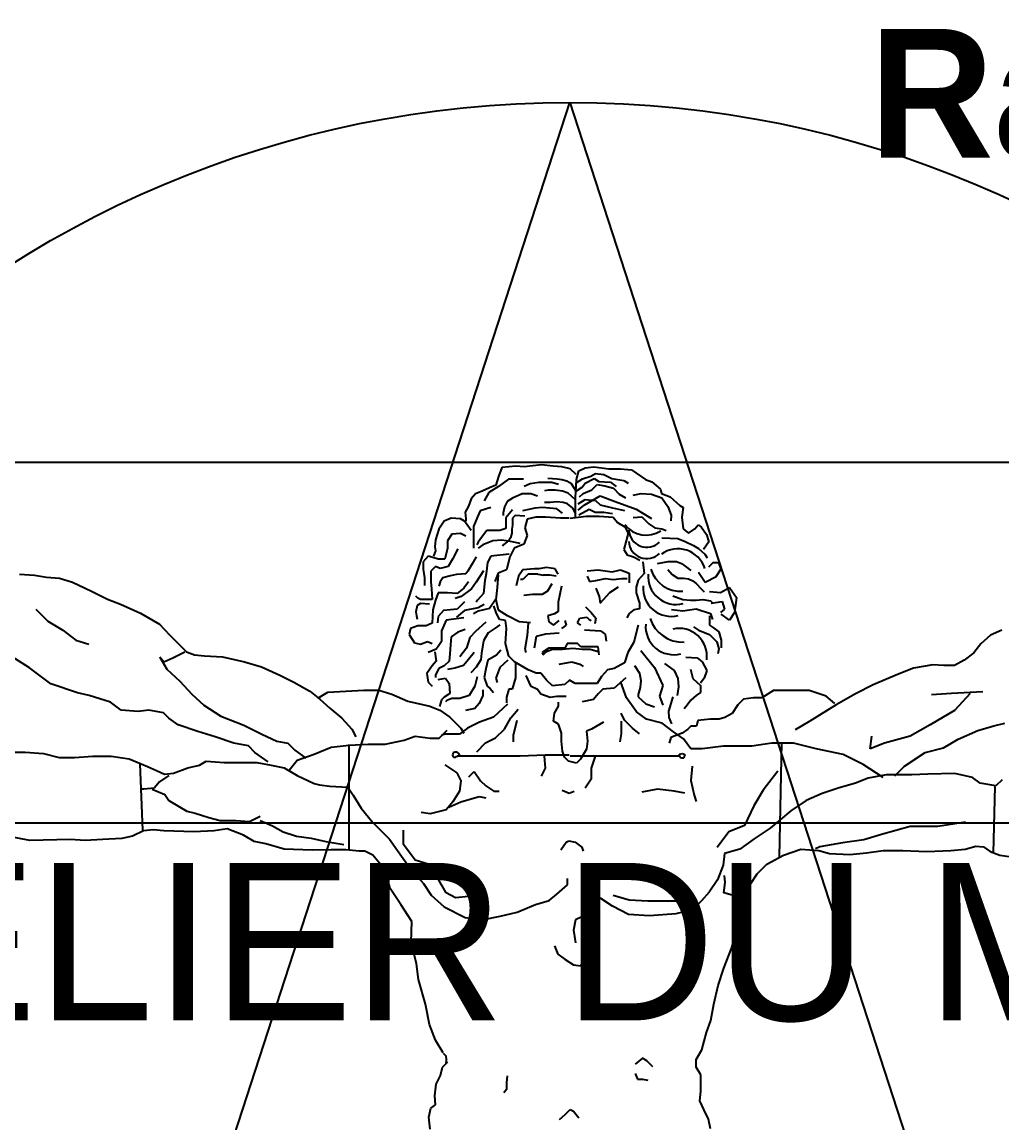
# Model space of a CAD drawing. Header units: millimetres. Extents: x -44462 to 306987, y -116160 to 12874.
# Drawn here: x -7010.6 to -6942.2, y -59712.8 to -59635.9 of the extents above; entities that cross this region are included whole.
import ezdxf

# ---------------------------------------------------------------- set-up
doc = ezdxf.new("R2010")
doc.units = ezdxf.units.MM
doc.layers.add('AVP_TEXTES', color=7, linetype='Continuous')
doc.layers.add('Layer1', color=1, linetype='Continuous')
doc.styles.add('CENTURY GOTHIC', font='GOTHIC.TTF')
doc.styles.add('wide latin', font='', dxfattribs={"height": 10})
doc.styles.get('wide latin').set_extended_font_data('Wide Latin')

# ---------------------------------------------------------------- blocks, each defined once
blk = doc.blocks.new('PETIT CARTOUCHE_HOR')
at = {"color": 254}
for p, q in [((-197.951, 226.902), (-155.124, 358.709)), ((-155.124, 358.709), (-112.298, 226.902)), ((-85.83, 308.363), (-224.419, 308.363))]:
    blk.add_line(p, q, dxfattribs=at)
blk.add_arc((-94.888, 333.556), 120.472, 180, 270, dxfattribs=at)
at = {"layer": 'Layer1', "color": 254}
for p, q in [((-94.888, 333.556), (-215.361, 333.556)), ((-159.879, 333.199), (-160.115, 332.586)), ((-158.887, 333.293), (-159.879, 333.199)), ((-158.321, 333.246), (-158.887, 333.293)), ((-157.092, 333.388), (-158.321, 333.246)), ((-156.289, 333.293), (-157.092, 333.388)), ((-155.675, 333.246), (-156.289, 333.293)), ((-155.109, 333.105), (-155.675, 333.246)), ((-154.683, 332.727), (-155.109, 333.105)), ((-154.505, 332.967), (-154.055, 333.192)), ((-154.055, 333.192), (-153.454, 333.267)), ((-153.454, 333.267), (-152.402, 333.117)), ((-152.402, 333.117), (-151.576, 333.117)), ((-151.576, 333.117), (-150.825, 333.042)), ((-150.825, 333.042), (-149.848, 332.367)), ((-160.115, 332.586), (-160.304, 331.972)), ((-159.407, 332.397), (-160.115, 331.878)), ((-158.368, 332.397), (-159.407, 332.397)), ((-156.006, 332.397), (-156.667, 332.444)), ((-155.675, 332.35), (-156.006, 332.397)), ((-155.345, 332.255), (-155.675, 332.35)), ((-155.014, 332.066), (-155.345, 332.255)), ((-154.731, 331.091), (-154.655, 332.367)), ((-154.688, 332.147), (-154.232, 332.412)), ((-154.655, 332.367), (-154.505, 332.967)), ((-154.232, 332.412), (-153.662, 332.602)), ((-154.042, 332.109), (-153.435, 332.45)), ((-153.662, 332.602), (-153.321, 332.792)), ((-153.435, 332.45), (-153.093, 332.223)), ((-153.321, 332.792), (-152.751, 332.716)), ((-152.751, 332.716), (-152.181, 332.45)), ((-152.181, 332.45), (-151.346, 332.299)), ((-151.346, 332.299), (-151.042, 332.109)), ((-149.848, 332.367), (-149.398, 332.217)), ((-161.249, 331.547), (-161.721, 331.359)), ((-160.73, 331.783), (-161.249, 331.547)), ((-160.115, 331.878), (-160.777, 331.453)), ((-160.304, 331.972), (-160.73, 331.783)), ((-157.895, 332.066), (-158.321, 331.878)), ((-157.281, 332.161), (-157.895, 332.066)), ((-156.951, 332.161), (-157.281, 332.161)), ((-156.384, 332.161), (-156.951, 332.161)), ((-156.637, 331.633), (-156.901, 331.589)), ((-156.154, 331.633), (-156.637, 331.633)), ((-155.912, 332.019), (-156.384, 332.161)), ((-155.627, 331.545), (-156.154, 331.633)), ((-155.232, 331.414), (-155.627, 331.545)), ((-154.683, 331.547), (-155.014, 332.066)), ((-154.726, 331.54), (-154.27, 331.843)), ((-154.27, 331.843), (-154.042, 332.109)), ((-154.194, 331.388), (-153.586, 331.654)), ((-153.586, 331.654), (-153.207, 332.033)), ((-153.207, 332.033), (-152.675, 331.919)), ((-153.093, 332.223), (-152.295, 332.185)), ((-152.675, 331.919), (-152.067, 331.768)), ((-152.295, 332.185), (-151.878, 331.881)), ((-152.067, 331.768), (-151.688, 331.35)), ((-149.398, 332.217), (-148.797, 331.691)), ((-148.797, 331.691), (-148.722, 331.391)), ((-162.005, 331.028), (-162.194, 330.509)), ((-161.721, 331.359), (-162.005, 331.028)), ((-160.777, 331.453), (-161.107, 330.887)), ((-159.501, 330.84), (-159.69, 330.462)), ((-159.124, 331.076), (-159.501, 330.84)), ((-158.462, 331.359), (-159.124, 331.076)), ((-157.848, 331.359), (-158.462, 331.359)), ((-157.376, 331.217), (-157.848, 331.359)), ((-156.505, 330.756), (-156.901, 330.756)), ((-156.022, 330.8), (-156.505, 330.756)), ((-155.583, 330.756), (-156.022, 330.8)), ((-155.276, 330.668), (-155.583, 330.756)), ((-154.968, 331.151), (-155.232, 331.414)), ((-154.749, 330.975), (-154.968, 331.151)), ((-154.731, 329.741), (-154.731, 331.091)), ((-154.536, 330.668), (-154.042, 330.971)), ((-154.46, 331.161), (-154.194, 331.388)), ((-154.129, 330.589), (-153.013, 331.235)), ((-154.042, 330.971), (-153.321, 330.895)), ((-153.321, 330.895), (-153.017, 330.592)), ((-153.013, 331.235), (-151.955, 330.824)), ((-151.955, 330.824), (-150.486, 330.296)), ((-151.688, 331.35), (-151.232, 331.085)), ((-150.7, 331.274), (-150.131, 331.388)), ((-150.131, 331.388), (-149.409, 331.35)), ((-149.409, 331.35), (-148.688, 331.085)), ((-148.722, 331.391), (-148.121, 331.166)), ((-148.688, 331.085), (-148.27, 330.478)), ((-148.121, 331.166), (-147.445, 330.566)), ((-162.194, 330.509), (-162.43, 330.085)), ((-162.43, 330.085), (-162.383, 329.613)), ((-161.391, 330.179), (-161.58, 329.754)), ((-160.635, 330.415), (-161.391, 330.179)), ((-159.69, 330.462), (-159.785, 330.038)), ((-159.785, 330.038), (-159.785, 329.849)), ((-159.124, 330.261), (-159.597, 329.695)), ((-157.999, 330.273), (-158.438, 330.185)), ((-157.56, 330.361), (-157.999, 330.273)), ((-157.033, 330.405), (-157.56, 330.361)), ((-156.549, 330.361), (-157.033, 330.405)), ((-156.022, 330.317), (-156.549, 330.361)), ((-155.627, 330.01), (-156.022, 330.317)), ((-154.924, 330.361), (-155.276, 330.668)), ((-154.705, 329.966), (-154.924, 330.361)), ((-154.54, 330.237), (-154.129, 330.589)), ((-154.498, 329.909), (-153.776, 330.288)), ((-153.776, 330.288), (-153.359, 330.098)), ((-153.359, 330.098), (-152.751, 330.098)), ((-153.017, 330.592), (-152.143, 330.402)), ((-152.751, 330.098), (-152.143, 329.985)), ((-152.143, 330.402), (-151.308, 330.212)), ((-150.486, 330.296), (-149.428, 329.65)), ((-148.27, 330.478), (-148.042, 329.871)), ((-147.445, 330.566), (-147.219, 330.416)), ((-147.219, 330.416), (-147.294, 329.741)), ((-163.894, 329.471), (-164.272, 328.905)), ((-163.422, 329.66), (-163.894, 329.471)), ((-162.761, 329.613), (-163.422, 329.66)), ((-162.477, 329.471), (-162.761, 329.613)), ((-162.005, 328.811), (-162.477, 329.471)), ((-162.383, 329.613), (-162.383, 329.471)), ((-161.58, 329.754), (-161.863, 329.094)), ((-159.597, 329.695), (-159.597, 329.553)), ((-159.597, 329.553), (-159.597, 328.94)), ((-159.124, 329.188), (-159.171, 328.905)), ((-158.935, 329.849), (-159.124, 329.66)), ((-159.124, 329.66), (-159.124, 329.188)), ((-158.273, 329.802), (-158.935, 329.849)), ((-158.111, 329.59), (-158.261, 328.99)), ((-157.51, 329.741), (-158.111, 329.59)), ((-156.834, 329.741), (-157.51, 329.741)), ((-155.782, 329.665), (-156.834, 329.741)), ((-155.181, 329.665), (-155.782, 329.665)), ((-155.106, 329.665), (-153.979, 329.816)), ((-153.979, 329.816), (-153.078, 329.816)), ((-153.078, 329.816), (-152.102, 329.741)), ((-152.102, 329.741), (-151.801, 329.365)), ((-151.801, 329.365), (-151.275, 329.065)), ((-150.7, 329.719), (-150.093, 329.757)), ((-150.093, 329.757), (-149.599, 329.264)), ((-149.599, 329.264), (-149.181, 328.998)), ((-148.042, 329.871), (-148.08, 329.492)), ((-147.294, 329.741), (-147.219, 328.915)), ((-146.393, 328.915), (-146.168, 329.215)), ((-146.168, 329.215), (-145.942, 329.065)), ((-164.272, 328.905), (-164.508, 328.15)), ((-163.375, 328.563), (-163.659, 328.091)), ((-162.761, 328.61), (-163.375, 328.563)), ((-162.384, 328.421), (-162.761, 328.61)), ((-161.863, 329.094), (-161.863, 328.197)), ((-160.919, 328.798), (-161.297, 328.327)), ((-160.447, 328.798), (-160.919, 328.798)), ((-160.022, 328.798), (-160.447, 328.798)), ((-159.597, 328.94), (-160.022, 328.798)), ((-159.171, 328.622), (-159.265, 328.292)), ((-159.171, 328.905), (-159.171, 328.622)), ((-158.111, 328.465), (-158.336, 327.865)), ((-158.261, 328.99), (-158.111, 328.465)), ((-151.275, 329.065), (-151.05, 328.615)), ((-151.05, 328.615), (-151.2, 328.09)), ((-149.181, 328.998), (-148.688, 328.923)), ((-148.688, 328.923), (-148.384, 328.809)), ((-147.219, 328.915), (-146.844, 328.615)), ((-146.844, 328.615), (-146.393, 328.915)), ((-145.942, 329.065), (-145.567, 328.54)), ((-145.567, 328.54), (-145.417, 328.015)), ((-164.508, 328.15), (-164.556, 327.678)), ((-164.556, 327.678), (-164.508, 327.395)), ((-163.659, 328.091), (-163.659, 327.572)), ((-161.863, 328.197), (-161.863, 327.584)), ((-161.533, 327.996), (-161.628, 327.808)), ((-161.297, 328.327), (-161.533, 327.996)), ((-161.203, 327.808), (-161.533, 327.572)), ((-160.494, 328.091), (-161.203, 327.808)), ((-159.88, 328.138), (-160.494, 328.091)), ((-159.266, 328.044), (-159.88, 328.138)), ((-159.738, 327.82), (-159.832, 327.725)), ((-159.501, 328.009), (-159.738, 327.82)), ((-159.36, 328.15), (-159.501, 328.009)), ((-159.265, 328.292), (-159.36, 328.15)), ((-158.605, 327.902), (-159.266, 328.044)), ((-158.336, 327.865), (-159.012, 327.565)), ((-151.2, 328.09), (-151.35, 327.49)), ((-148.687, 328.299), (-147.589, 328.255)), ((-147.589, 328.255), (-147.062, 328.036)), ((-147.062, 328.036), (-146.491, 327.772)), ((-146.491, 327.772), (-146.14, 327.553)), ((-145.417, 328.015), (-145.792, 327.49)), ((-165.029, 327.005), (-165.359, 326.628)), ((-164.698, 326.911), (-165.029, 327.005)), ((-164.32, 326.817), (-164.698, 326.911)), ((-164.508, 327.395), (-164.65, 327.018)), ((-163.659, 327.572), (-163.848, 326.817)), ((-162.95, 327.524), (-163.328, 326.817)), ((-161.675, 326.958), (-161.958, 326.486)), ((-160.636, 327.005), (-160.872, 326.581)), ((-159.36, 327.147), (-160.636, 327.005)), ((-159.312, 326.964), (-159.538, 326.064)), ((-159.012, 327.565), (-159.312, 326.964)), ((-151.35, 327.49), (-151.125, 327.114)), ((-151.125, 327.114), (-150.674, 326.964)), ((-150.674, 326.964), (-150.224, 326.739)), ((-146.14, 327.553), (-145.701, 327.158)), ((-145.701, 327.158), (-145.525, 326.895)), ((-165.359, 326.628), (-165.359, 326.109)), ((-165.359, 326.109), (-165.265, 325.496)), ((-164.509, 326.298), (-164.84, 325.967)), ((-164.178, 326.156), (-164.509, 326.298)), ((-163.848, 326.817), (-164.32, 326.817)), ((-163.612, 326.298), (-164.178, 326.156)), ((-163.328, 326.817), (-163.612, 326.298)), ((-161.958, 326.486), (-162.242, 325.967)), ((-160.872, 326.581), (-160.966, 325.779)), ((-157.585, 326.139), (-158.411, 326.064)), ((-157.284, 326.139), (-157.585, 326.139)), ((-156.759, 326.214), (-157.284, 326.139)), ((-156.158, 326.139), (-156.759, 326.214)), ((-155.932, 325.764), (-156.158, 326.139)), ((-150.021, 326.616), (-149.941, 325.816)), ((-148.995, 326.5), (-148.248, 326.632)), ((-148.248, 326.632), (-147.677, 326.632)), ((-147.677, 326.632), (-147.326, 326.5)), ((-147.326, 326.5), (-147.062, 326.324)), ((-147.062, 326.324), (-146.667, 326.017)), ((-145.139, 326.539), (-145.433, 326.246)), ((-144.728, 326.539), (-145.139, 326.539)), ((-144.904, 325.6), (-144.551, 326.128)), ((-144.551, 326.128), (-144.728, 326.539)), ((-193.561, 325.765), (-192.513, 325.695)), ((-192.513, 325.695), (-191.675, 325.556)), ((-191.675, 325.556), (-190.767, 325.486)), ((-190.767, 325.486), (-189.859, 325.207)), ((-165.265, 325.496), (-165.265, 324.977)), ((-164.84, 325.967), (-164.84, 325.212)), ((-163.99, 325.496), (-164.178, 325.212)), ((-163.47, 325.637), (-163.99, 325.496)), ((-163.045, 325.731), (-163.47, 325.637)), ((-162.384, 325.779), (-163.045, 325.731)), ((-162.242, 325.967), (-162.384, 325.779)), ((-161.154, 326), (-161.673, 325.198)), ((-160.966, 325.779), (-161.061, 325.307)), ((-160.139, 325.839), (-160.364, 325.239)), ((-160.188, 324.837), (-160.108, 325.716)), ((-159.538, 326.064), (-160.139, 325.839)), ((-158.712, 325.614), (-158.862, 324.938)), ((-158.411, 326.064), (-158.712, 325.614)), ((-158.411, 325.389), (-158.561, 325.389)), ((-158.036, 325.764), (-158.411, 325.389)), ((-157.81, 325.764), (-158.036, 325.764)), ((-157.36, 325.764), (-157.81, 325.764)), ((-157.362, 325.764), (-156.956, 325.695)), ((-156.533, 325.689), (-156.984, 325.689)), ((-156.083, 325.614), (-156.533, 325.689)), ((-153.904, 325.989), (-153.153, 326.064)), ((-153.904, 325.614), (-153.754, 325.239)), ((-153.303, 325.314), (-152.627, 325.464)), ((-153.153, 326.064), (-152.177, 325.914)), ((-152.627, 325.464), (-152.102, 325.389)), ((-152.177, 325.914), (-151.576, 326.064)), ((-152.102, 325.389), (-151.501, 325.464)), ((-151.576, 326.064), (-150.975, 325.839)), ((-151.501, 325.464), (-151.125, 325.464)), ((-150.975, 325.839), (-150.975, 325.164)), ((-150.341, 325.337), (-150.501, 324.857)), ((-149.941, 325.816), (-150.341, 325.337)), ((-148.287, 326.092), (-147.979, 325.741)), ((-147.979, 325.741), (-147.584, 325.478)), ((-147.584, 325.478), (-147.189, 325.478)), ((-147.189, 325.478), (-146.837, 325.434)), ((-146.837, 325.434), (-146.53, 325.302)), ((-146.138, 325.894), (-145.668, 325.189)), ((-145.668, 325.189), (-144.904, 325.6)), ((-189.859, 325.207), (-188.532, 324.579)), ((-188.532, 324.579), (-187.414, 324.021)), ((-164.84, 325.212), (-164.793, 324.741)), ((-164.793, 324.741), (-164.745, 323.986)), ((-164.178, 325.212), (-164.273, 324.929)), ((-162.525, 324.788), (-162.998, 324.41)), ((-162.004, 324.726), (-162.713, 324.207)), ((-162.195, 325.212), (-162.525, 324.788)), ((-161.673, 325.198), (-162.004, 324.726)), ((-161.061, 325.307), (-161.155, 324.41)), ((-160.268, 323.957), (-160.188, 324.837)), ((-156.683, 324.563), (-157.059, 324.338)), ((-156.383, 325.089), (-156.683, 324.563)), ((-155.706, 324.917), (-155.946, 323.797)), ((-153.754, 325.239), (-153.303, 325.314)), ((-153.303, 324.788), (-153.078, 324.188)), ((-152.327, 324.488), (-151.726, 324.863)), ((-150.501, 324.857), (-150.501, 324.457)), ((-146.53, 325.302), (-146.266, 325.083)), ((-146.266, 325.083), (-145.959, 324.732)), ((-145.959, 324.732), (-145.739, 324.513)), ((-144.61, 324.485), (-143.964, 324.837)), ((-143.964, 324.837), (-143.494, 324.133)), ((-187.414, 324.021), (-186.506, 323.672)), ((-165.737, 324.08), (-165.879, 324.222)), ((-165.548, 323.986), (-165.737, 324.08)), ((-164.934, 323.986), (-165.548, 323.986)), ((-164.745, 323.986), (-164.934, 323.986)), ((-164.509, 323.938), (-164.698, 323.278)), ((-164.32, 324.457), (-164.509, 323.938)), ((-163.659, 324.457), (-164.32, 324.457)), ((-162.998, 324.41), (-163.659, 324.457)), ((-162.713, 324.207), (-163.138, 324.066)), ((-162.476, 323.83), (-162.996, 323.311)), ((-161.581, 323.938), (-161.675, 323.797)), ((-161.155, 324.41), (-161.581, 323.938)), ((-160.304, 324.019), (-160.729, 323.358)), ((-160.108, 323.237), (-160.268, 323.957)), ((-157.735, 324.338), (-158.336, 324.263)), ((-157.059, 324.338), (-157.735, 324.338)), ((-155.946, 323.797), (-155.946, 323.157)), ((-153.078, 324.188), (-153.003, 323.738)), ((-153.003, 323.738), (-152.327, 324.488)), ((-150.501, 324.457), (-150.261, 323.737)), ((-147.935, 324.249), (-147.233, 323.986)), ((-147.233, 323.986), (-146.706, 323.942)), ((-146.706, 323.942), (-146.31, 323.942)), ((-146.31, 323.942), (-145.827, 323.986)), ((-145.827, 323.986), (-145.3, 323.898)), ((-145.374, 324.544), (-144.61, 324.485)), ((-145.3, 323.898), (-145.125, 323.723)), ((-145.257, 323.722), (-144.493, 323.839)), ((-144.493, 323.839), (-144.316, 323.311)), ((-143.494, 324.133), (-143.611, 323.076)), ((-192.434, 323.311), (-191.595, 322.474)), ((-186.506, 323.672), (-185.109, 323.044)), ((-185.109, 323.044), (-183.782, 322.276)), ((-165.784, 323.561), (-165.879, 323.136)), ((-165.879, 323.136), (-165.832, 322.853)), ((-165.548, 323.703), (-165.784, 323.561)), ((-164.934, 323.655), (-165.548, 323.703)), ((-164.698, 323.278), (-164.745, 322.334)), ((-163.941, 323.217), (-164.319, 322.792)), ((-163.468, 323.264), (-163.941, 323.217)), ((-162.996, 323.311), (-163.468, 323.264)), ((-162.476, 323.217), (-163.043, 322.745)), ((-161.532, 323.405), (-162.476, 323.217)), ((-161.532, 323.169), (-161.862, 322.981)), ((-161.107, 323.641), (-161.532, 323.405)), ((-160.729, 323.358), (-161.532, 323.169)), ((-160.268, 323.077), (-160.429, 323.557)), ((-160.028, 322.598), (-160.268, 323.077)), ((-159.468, 322.837), (-160.108, 323.237)), ((-155.946, 323.157), (-156.186, 322.997)), ((-154.025, 323.477), (-153.624, 323.077)), ((-153.624, 323.077), (-153.304, 322.678)), ((-150.661, 323.258), (-150.981, 323.018)), ((-150.261, 323.337), (-150.661, 323.258)), ((-150.261, 323.737), (-150.261, 323.337)), ((-148.023, 323.284), (-147.233, 323.196)), ((-147.233, 323.196), (-146.31, 323.328)), ((-146.31, 323.328), (-145.3, 323.021)), ((-144.316, 323.311), (-144.61, 323.076)), ((-143.611, 323.076), (-143.964, 322.548)), ((-191.595, 322.474), (-190.548, 321.846)), ((-183.782, 322.276), (-183.083, 321.509)), ((-165.832, 322.853), (-165.784, 322.617)), ((-164.745, 322.334), (-165.17, 322.145)), ((-164.319, 322.792), (-164.366, 322.367)), ((-163.752, 322.556), (-164.082, 321.801)), ((-162.524, 322.698), (-163.752, 322.556)), ((-160.983, 322.413), (-161.723, 321.761)), ((-159.628, 322.518), (-160.028, 322.598)), ((-159.548, 321.958), (-159.628, 322.518)), ((-158.667, 322.438), (-159.468, 322.837)), ((-157.867, 322.358), (-158.667, 322.438)), ((-158.027, 322.358), (-158.107, 321.478)), ((-156.186, 322.997), (-156.666, 322.837)), ((-156.666, 322.837), (-156.586, 322.438)), ((-156.586, 322.438), (-156.266, 322.198)), ((-156.266, 322.198), (-155.866, 322.518)), ((-155.465, 322.518), (-155.385, 322.198)), ((-154.585, 322.358), (-154.425, 322.678)), ((-154.345, 322.198), (-154.585, 322.358)), ((-154.425, 322.678), (-153.944, 322.758)), ((-153.944, 322.758), (-153.784, 322.598)), ((-153.784, 322.598), (-153.624, 322.518)), ((-153.304, 322.678), (-153.384, 322.278)), ((-150.981, 323.018), (-151.141, 322.698)), ((-145.374, 322.841), (-145.374, 322.196)), ((-145.3, 323.021), (-145.168, 322.582)), ((-143.964, 322.548), (-144.551, 322.959)), ((-190.548, 321.846), (-189.64, 321.148)), ((-183.083, 321.509), (-182.385, 320.811)), ((-166.257, 321.957), (-166.351, 321.532)), ((-166.351, 321.532), (-165.973, 320.966)), ((-165.737, 322.145), (-166.257, 321.957)), ((-165.17, 322.145), (-165.737, 322.145)), ((-164.082, 321.801), (-164.082, 321.046)), ((-162.949, 321.707), (-163.421, 321.376)), ((-162.429, 321.895), (-162.949, 321.707)), ((-161.723, 321.761), (-162.114, 321.326)), ((-160.823, 321.659), (-161.154, 321.093)), ((-160.351, 321.99), (-160.823, 321.659)), ((-160.02, 322.226), (-160.351, 321.99)), ((-159.628, 320.918), (-159.548, 321.958)), ((-156.826, 321.558), (-157.467, 321.398)), ((-155.866, 321.638), (-156.826, 321.558)), ((-155.385, 322.198), (-155.706, 321.958)), ((-154.105, 321.878), (-152.984, 321.798)), ((-152.984, 321.798), (-152.664, 321.558)), ((-152.664, 321.558), (-152.584, 321.078)), ((-150.342, 322.198), (-150.662, 320.998)), ((-146.49, 322.078), (-146.138, 321.844)), ((-146.138, 321.844), (-145.374, 321.55)), ((-145.374, 322.196), (-145.08, 322.02)), ((-145.374, 321.55), (-144.845, 321.022)), ((-145.08, 322.02), (-144.728, 321.726)), ((-144.728, 321.726), (-144.551, 321.139)), ((-125.732, 321.499), (-126.406, 320.882)), ((-124.946, 321.836), (-125.732, 321.499)), ((-189.64, 321.148), (-188.731, 320.869)), ((-182.385, 320.811), (-181.896, 320.323)), ((-165.973, 320.966), (-165.548, 320.871)), ((-165.548, 320.871), (-165.076, 321.06)), ((-165.076, 321.06), (-164.745, 320.919)), ((-164.319, 320.716), (-164.46, 320.527)), ((-164.082, 321.046), (-164.319, 320.716)), ((-163.468, 320.81), (-163.516, 320.197)), ((-163.421, 321.376), (-163.468, 320.81)), ((-162.114, 321.326), (-162.332, 320.587)), ((-161.154, 321.093), (-161.296, 320.244)), ((-159.388, 320.039), (-159.628, 320.918)), ((-158.107, 321.478), (-158.267, 320.519)), ((-157.467, 321.398), (-157.627, 320.598)), ((-155.305, 320.918), (-155.465, 320.598)), ((-154.585, 320.918), (-155.305, 320.918)), ((-154.345, 320.678), (-154.585, 320.918)), ((-150.662, 320.998), (-151.063, 320.279)), ((-144.845, 321.022), (-144.728, 320.552)), ((-144.551, 321.139), (-144.551, 320.611)), ((-126.406, 320.882), (-126.911, 320.265)), ((-192.858, 319.215), (-194.339, 320.14)), ((-183.758, 319.956), (-183.269, 319.119)), ((-183.479, 319.607), (-183.758, 319.956)), ((-182.012, 320.305), (-182.85, 319.886)), ((-181.896, 320.323), (-181.337, 320.113)), ((-181.337, 320.113), (-180.638, 320.043)), ((-180.638, 320.043), (-179.381, 319.974)), ((-179.381, 319.974), (-177.844, 319.625)), ((-164.46, 320.527), (-165.027, 320.291)), ((-164.555, 320.338), (-164.46, 319.678)), ((-163.516, 320.197), (-163.563, 319.678)), ((-162.332, 320.587), (-162.811, 319.978)), ((-161.81, 320.283), (-162.201, 319.805)), ((-161.296, 320.244), (-161.343, 319.772)), ((-160.243, 320.109), (-160.852, 319.761)), ((-159.938, 320.457), (-160.243, 320.109)), ((-158.988, 319.639), (-159.388, 320.039)), ((-158.267, 320.519), (-158.187, 320.279)), ((-156.586, 320.598), (-157.066, 320.279)), ((-157.066, 320.279), (-156.986, 320.119)), ((-156.986, 320.119), (-156.746, 320.359)), ((-156.746, 320.359), (-156.346, 320.519)), ((-156.186, 320.598), (-156.586, 320.598)), ((-156.346, 320.519), (-155.626, 320.519)), ((-155.465, 320.598), (-156.186, 320.598)), ((-155.626, 320.519), (-154.905, 320.598)), ((-154.905, 320.598), (-154.265, 320.519)), ((-153.784, 320.678), (-154.345, 320.678)), ((-154.265, 320.519), (-153.704, 320.519)), ((-153.144, 320.678), (-153.784, 320.678)), ((-153.704, 320.519), (-153.144, 320.359)), ((-153.064, 320.119), (-153.144, 320.678)), ((-151.063, 320.279), (-151.303, 319.559)), ((-150.175, 320.432), (-149.209, 319.248)), ((-147.013, 319.95), (-146.223, 319.906)), ((-144.728, 320.552), (-144.786, 320.2)), ((-126.911, 320.265), (-127.585, 319.76)), ((-191.376, 318.105), (-192.858, 319.215)), ((-182.85, 319.886), (-183.479, 319.607)), ((-177.844, 319.625), (-176.657, 319.276)), ((-176.657, 319.276), (-175.383, 318.709)), ((-164.744, 319.347), (-165.122, 318.828)), ((-164.46, 319.678), (-164.744, 319.347)), ((-163.893, 319.347), (-164.271, 319.159)), ((-163.563, 319.678), (-163.893, 319.347)), ((-163.159, 319.196), (-163.681, 319.109)), ((-162.55, 319.37), (-163.159, 319.196)), ((-162.201, 319.805), (-162.55, 319.37)), ((-161.673, 319.253), (-162.051, 318.876)), ((-161.343, 319.772), (-161.673, 319.253)), ((-160.852, 319.761), (-160.983, 319.152)), ((-160.025, 319.239), (-160.286, 318.5)), ((-159.459, 319.761), (-160.025, 319.239)), ((-158.587, 319.399), (-158.988, 319.639)), ((-158.908, 319.639), (-158.908, 318.519)), ((-158.027, 319.079), (-158.587, 319.399)), ((-155.866, 319.479), (-154.985, 319.639)), ((-154.985, 319.639), (-154.425, 319.479)), ((-154.425, 319.479), (-154.185, 319.319)), ((-151.303, 319.559), (-152.023, 319.159)), ((-150.615, 319.379), (-150.263, 318.853)), ((-149.209, 319.248), (-148.638, 317.975)), ((-148.506, 319.511), (-147.848, 319.028)), ((-146.223, 319.906), (-145.871, 319.642)), ((-145.871, 319.642), (-145.564, 319.028)), ((-131.122, 319.2), (-132.245, 318.751)), ((-129.775, 319.424), (-131.122, 319.2)), ((-128.989, 319.368), (-129.775, 319.424)), ((-128.259, 319.368), (-128.989, 319.368)), ((-127.585, 319.76), (-128.259, 319.368)), ((-183.269, 319.119), (-182.361, 318.282)), ((-175.383, 318.709), (-174.405, 318.221)), ((-165.122, 318.828), (-165.027, 318.215)), ((-164.271, 319.159), (-164.508, 318.734)), ((-164.508, 318.734), (-164.508, 318.545)), ((-164.319, 318.404), (-163.799, 318.498)), ((-163.799, 318.498), (-163.563, 318.121)), ((-161.592, 318.587), (-161.766, 317.935)), ((-160.983, 319.152), (-161.113, 318.544)), ((-161.113, 318.544), (-160.896, 317.935)), ((-160.286, 318.5), (-160.199, 318.196)), ((-158.908, 318.519), (-159.148, 317.72)), ((-158.187, 318.679), (-157.867, 317.96)), ((-157.467, 318.839), (-158.027, 319.079)), ((-157.146, 318.839), (-157.467, 318.839)), ((-156.746, 318.359), (-157.146, 318.839)), ((-152.904, 318.599), (-153.224, 318.12)), ((-152.504, 319.079), (-152.904, 318.599)), ((-152.023, 319.159), (-152.504, 319.079)), ((-151.223, 318.519), (-152.023, 317.8)), ((-150.263, 318.853), (-150.175, 318.326)), ((-147.848, 319.028), (-147.584, 318.458)), ((-147.584, 318.458), (-147.54, 317.887)), ((-146.706, 319.116), (-146.53, 318.458)), ((-146.53, 318.458), (-146.003, 317.975)), ((-145.739, 318.502), (-146.003, 318.151)), ((-145.564, 319.028), (-145.739, 318.502)), ((-132.245, 318.751), (-133.93, 318.022)), ((-189.524, 317.458), (-191.376, 318.105)), ((-182.361, 318.282), (-181.523, 317.375)), ((-174.405, 318.221), (-173.287, 317.593)), ((-170.773, 317.593), (-169.516, 317.662)), ((-169.516, 317.662), (-168.468, 317.662)), ((-168.468, 317.662), (-167.56, 317.383)), ((-165.027, 318.215), (-164.744, 317.932)), ((-163.563, 318.121), (-163.516, 317.413)), ((-161.766, 317.935), (-162.158, 317.283)), ((-161.2, 317.674), (-161.2, 317.283)), ((-160.896, 317.935), (-160.722, 317.805)), ((-160.722, 317.805), (-160.46, 317.5)), ((-159.388, 317.72), (-159.548, 317.16)), ((-159.148, 317.72), (-159.388, 317.72)), ((-157.867, 317.96), (-157.387, 317.72)), ((-157.387, 317.72), (-157.146, 317.4)), ((-156.346, 317.96), (-156.746, 318.359)), ((-155.465, 318.04), (-156.346, 317.96)), ((-155.145, 318.359), (-155.465, 318.04)), ((-154.745, 318.12), (-155.145, 318.359)), ((-153.864, 318.12), (-154.745, 318.12)), ((-153.224, 318.12), (-153.864, 318.12)), ((-152.824, 317.72), (-153.144, 317.4)), ((-152.023, 317.8), (-152.824, 317.72)), ((-151.163, 317.129), (-151.561, 318.223)), ((-150.219, 317.844), (-150.351, 317.361)), ((-150.175, 318.326), (-150.219, 317.844)), ((-148.638, 317.975), (-148.858, 317.229)), ((-147.54, 317.887), (-147.628, 317.273)), ((-146.003, 317.975), (-146.003, 317.493)), ((-133.93, 318.022), (-135.165, 317.405)), ((-188.691, 317.273), (-189.524, 317.458)), ((-187.209, 316.81), (-188.691, 317.273)), ((-181.523, 317.375), (-180.685, 316.607)), ((-173.287, 317.593), (-172.589, 317.034)), ((-172.729, 317.104), (-172.03, 317.523)), ((-172.589, 317.034), (-171.89, 316.406)), ((-172.03, 317.523), (-170.773, 317.593)), ((-167.56, 317.383), (-166.442, 316.895)), ((-166.442, 316.895), (-164.905, 316.546)), ((-164.082, 316.988), (-164.224, 316.516)), ((-163.893, 317.177), (-164.082, 316.988)), ((-163.516, 317.413), (-163.893, 317.177)), ((-163.725, 316.935), (-163.812, 316.848)), ((-163.376, 317.066), (-163.725, 316.935)), ((-162.811, 317.066), (-163.376, 317.066)), ((-162.158, 317.283), (-162.811, 317.066)), ((-161.2, 317.283), (-161.461, 316.718)), ((-159.548, 317.16), (-159.548, 316.76)), ((-157.146, 317.4), (-156.506, 317.16)), ((-156.506, 317.16), (-156.026, 317.24)), ((-156.026, 317.24), (-155.385, 317.24)), ((-153.464, 317), (-154.265, 316.84)), ((-153.144, 317.4), (-153.464, 317)), ((-150.466, 316.134), (-151.163, 317.129)), ((-150.351, 317.361), (-150.351, 317.186)), ((-150.351, 317.186), (-149.824, 316.703)), ((-148.858, 317.229), (-148.638, 316.615)), ((-147.935, 317.186), (-148.243, 316.176)), ((-146.662, 316.966), (-146.925, 316.615)), ((-146.31, 317.273), (-146.662, 316.966)), ((-146.003, 317.493), (-146.31, 317.273)), ((-142.997, 317.029), (-143.396, 316.631)), ((-142.3, 317.129), (-142.997, 317.029)), ((-141.703, 317.129), (-142.3, 317.129)), ((-140.906, 317.626), (-141.703, 317.129)), ((-139.711, 317.626), (-140.906, 317.626)), ((-138.417, 317.626), (-139.711, 317.626)), ((-137.222, 317.228), (-138.417, 317.626)), ((-136.625, 316.731), (-137.222, 317.228)), ((-135.165, 317.405), (-136.512, 316.619)), ((-128.459, 317.427), (-129.853, 317.328)), ((-126.269, 317.527), (-128.459, 317.427)), ((-127.165, 317.427), (-128.26, 316.234)), ((-186.468, 316.255), (-187.209, 316.81)), ((-185.265, 316.163), (-186.468, 316.255)), ((-184.524, 316.255), (-185.265, 316.163)), ((-183.505, 316.07), (-184.524, 316.255)), ((-180.685, 316.607), (-179.497, 315.839)), ((-171.89, 316.406), (-171.052, 315.709)), ((-164.905, 316.546), (-164.207, 316.267)), ((-164.207, 316.267), (-163.508, 315.778)), ((-161.766, 316.37), (-162.419, 316.24)), ((-161.461, 316.718), (-161.766, 316.37)), ((-159.476, 316.668), (-160.454, 315.761)), ((-159.257, 315.715), (-158.731, 316.328)), ((-156.194, 316.04), (-155.914, 316.528)), ((-155.914, 316.528), (-155.914, 316.807)), ((-149.768, 315.637), (-150.466, 316.134)), ((-149.824, 316.703), (-149.209, 316.484)), ((-148.243, 316.176), (-148.199, 315.738)), ((-146.925, 316.615), (-147.145, 316.352)), ((-143.396, 316.631), (-143.794, 316.035)), ((-136.512, 316.619), (-138.365, 315.498)), ((-128.26, 316.234), (-129.953, 315.239)), ((-183.135, 315.7), (-183.505, 316.07)), ((-182.487, 315.238), (-183.135, 315.7)), ((-179.497, 315.839), (-177.891, 315.212)), ((-171.052, 315.709), (-170.354, 314.941)), ((-163.508, 315.778), (-162.74, 315.011)), ((-161.432, 315.412), (-162.27, 314.993)), ((-160.454, 315.761), (-161.432, 315.412)), ((-159.695, 314.927), (-159.257, 315.715)), ((-158.818, 315.54), (-159.082, 314.489)), ((-156.263, 315.482), (-156.194, 316.04)), ((-155.914, 315.272), (-156.263, 315.482)), ((-152.771, 315.412), (-153.609, 314.924)), ((-151.303, 315.561), (-151.543, 316.04)), ((-151.543, 315.481), (-151.543, 314.601)), ((-150.742, 315.001), (-151.303, 315.561)), ((-148.673, 315.338), (-149.768, 315.637)), ((-147.877, 314.742), (-148.673, 315.338)), ((-148.199, 315.738), (-148.023, 315.299)), ((-146.184, 315.537), (-146.283, 315.139)), ((-145.288, 315.637), (-146.184, 315.537)), ((-144.69, 315.637), (-145.288, 315.637)), ((-144.292, 315.736), (-144.69, 315.637)), ((-143.794, 316.035), (-144.292, 315.736)), ((-138.365, 315.498), (-139.376, 314.881)), ((-125.517, 315.169), (-124.75, 315.339)), ((-181.098, 314.775), (-182.487, 315.238)), ((-179.894, 314.405), (-181.098, 314.775)), ((-177.891, 315.212), (-176.634, 314.584)), ((-176.634, 314.584), (-175.586, 314.095)), ((-170.354, 314.941), (-170.074, 314.383)), ((-164.25, 314.301), (-163.691, 314.859)), ((-163.807, 314.575), (-164.087, 314.505)), ((-162.829, 314.575), (-163.807, 314.575)), ((-162.27, 314.993), (-162.829, 314.575)), ((-162.74, 315.011), (-162.531, 314.662)), ((-160.309, 314.314), (-159.695, 314.927)), ((-155.705, 314.644), (-155.914, 315.272)), ((-155.705, 314.086), (-155.705, 314.644)), ((-153.609, 314.924), (-153.958, 314.784)), ((-153.958, 314.784), (-153.888, 314.086)), ((-151.543, 314.601), (-151.623, 314.041)), ((-150.262, 314.601), (-150.742, 315.001)), ((-147.279, 314.642), (-148.076, 314.344)), ((-147.18, 314.244), (-147.877, 314.742)), ((-146.881, 314.94), (-147.279, 314.642)), ((-146.682, 315.139), (-146.881, 314.94)), ((-146.283, 315.139), (-146.682, 315.139)), ((-129.953, 315.239), (-131.347, 314.443)), ((-127.991, 314.232), (-126.626, 314.828)), ((-126.626, 314.828), (-125.517, 315.169)), ((-178.598, 313.943), (-179.894, 314.405)), ((-177.579, 313.758), (-178.598, 313.943)), ((-175.586, 314.095), (-174.817, 313.956)), ((-174.817, 313.956), (-174.328, 313.467)), ((-171.794, 313.673), (-170.536, 313.813)), ((-170.572, 313.859), (-170.572, 306.502)), ((-170.536, 313.813), (-169.209, 313.882)), ((-169.209, 313.882), (-168.022, 313.882)), ((-168.022, 313.882), (-166.695, 314.161)), ((-166.695, 314.161), (-165.926, 314.441)), ((-165.926, 314.441), (-164.879, 314.301)), ((-164.879, 314.301), (-164.25, 314.301)), ((-161.624, 313.351), (-161.01, 313.964)), ((-161.01, 313.964), (-160.309, 314.314)), ((-159.082, 314.489), (-159.082, 314.051)), ((-155.635, 313.388), (-155.705, 314.086)), ((-153.888, 314.086), (-153.958, 313.528)), ((-148.076, 314.344), (-148.175, 313.946)), ((-146.682, 313.548), (-147.18, 314.244)), ((-141.006, 313.946), (-142.4, 313.747)), ((-139.512, 313.946), (-141.006, 313.946)), ((-140.334, 314.009), (-140.513, 306.011)), ((-137.919, 313.548), (-139.512, 313.946)), ((-134.135, 313.548), (-134.036, 314.443)), ((-133.139, 313.946), (-134.135, 313.548)), ((-131.347, 314.443), (-133.139, 313.946)), ((-129.015, 313.635), (-127.991, 314.232)), ((-194.08, 313.321), (-193.17, 313.321)), ((-193.17, 313.321), (-191.897, 313.23)), ((-191.897, 313.23), (-190.806, 312.957)), ((-189.715, 312.957), (-188.442, 313.048)), ((-188.442, 313.048), (-187.169, 313.048)), ((-187.169, 313.048), (-185.896, 312.867)), ((-177.116, 313.295), (-177.579, 313.758)), ((-176.19, 312.648), (-177.116, 313.295)), ((-174.328, 313.467), (-173.56, 312.909)), ((-174.169, 312.766), (-172.981, 313.185)), ((-172.981, 313.185), (-171.794, 313.673)), ((-163.273, 313.267), (-163.319, 313.146)), ((-163.319, 313.146), (-163.289, 313.025)), ((-163.289, 313.025), (-163.228, 312.964)), ((-163.167, 313.313), (-163.273, 313.267)), ((-163.001, 313.313), (-163.167, 313.313)), ((-163.046, 313.01), (-162.94, 313.055)), ((-162.849, 313.207), (-163.001, 313.313)), ((-160.897, 313.045), (-162.993, 313.045)), ((-162.804, 313.055), (-162.849, 313.207)), ((-158.592, 313.045), (-160.897, 313.045)), ((-156.846, 313.115), (-158.592, 313.045)), ((-156.916, 313.045), (-156.846, 312.208)), ((-155.169, 313.115), (-156.846, 313.115)), ((-155.495, 312.97), (-155.635, 313.388)), ((-147.416, 313.045), (-155.1, 313.045)), ((-153.958, 313.528), (-154.377, 312.83)), ((-153.353, 313.045), (-153.633, 312.208)), ((-147.472, 313.071), (-147.454, 313.178)), ((-147.454, 313.178), (-147.259, 313.231)), ((-147.383, 312.948), (-147.436, 313.054)), ((-147.259, 313.231), (-147.136, 313.195)), ((-147.136, 313.195), (-147.065, 313.125)), ((-147.065, 313.125), (-147.136, 313.018)), ((-145.885, 313.548), (-146.682, 313.548)), ((-144.391, 313.747), (-145.885, 313.548)), ((-142.4, 313.747), (-144.391, 313.747)), ((-136.027, 313.15), (-137.919, 313.548)), ((-134.633, 312.454), (-136.027, 313.15)), ((-131.745, 312.357), (-130.295, 313.294)), ((-130.295, 313.294), (-129.015, 313.635)), ((-190.806, 312.957), (-189.715, 312.957)), ((-185.896, 312.867), (-185.077, 312.503)), ((-185.155, 312.498), (-184.973, 307.866)), ((-185.077, 312.503), (-184.623, 312.322)), ((-184.623, 312.322), (-183.986, 312.049)), ((-181.804, 312.231), (-180.986, 312.412)), ((-180.986, 312.412), (-180.531, 312.685)), ((-180.531, 312.685), (-179.258, 312.594)), ((-179.258, 312.594), (-178.258, 312.594)), ((-178.258, 312.594), (-176.985, 312.594)), ((-176.985, 312.594), (-175.984, 312.412)), ((-175.984, 312.412), (-175.075, 312.231)), ((-174.727, 312.068), (-174.169, 312.766)), ((-163.853, 312.442), (-163.02, 311.887)), ((-163.228, 312.964), (-163.122, 312.98)), ((-163.122, 312.98), (-163.046, 313.01)), ((-155.216, 312.691), (-155.495, 312.97)), ((-154.657, 312.551), (-155.216, 312.691)), ((-154.377, 312.83), (-154.657, 312.551)), ((-147.313, 312.912), (-147.383, 312.948)), ((-147.171, 312.895), (-147.313, 312.912)), ((-147.136, 313.018), (-147.171, 312.895)), ((-146.588, 312.355), (-146.661, 311.333)), ((-133.239, 311.559), (-134.633, 312.454)), ((-132.428, 311.675), (-131.745, 312.357)), ((-183.986, 312.049), (-183.441, 311.777)), ((-183.126, 311.692), (-183.784, 311.254)), ((-183.441, 311.777), (-182.804, 311.867)), ((-182.804, 311.867), (-181.804, 312.231)), ((-175.075, 312.231), (-174.166, 311.686)), ((-174.166, 311.686), (-172.984, 311.141)), ((-163.02, 311.887), (-162.742, 311.332)), ((-162.186, 311.61), (-161.816, 311.98)), ((-161.816, 311.98), (-161.353, 311.332)), ((-156.846, 312.208), (-157.125, 311.65)), ((-153.633, 312.208), (-153.633, 311.44)), ((-140.594, 311.99), (-141.617, 310.676)), ((-134.281, 311.515), (-135.175, 311.158)), ((-133.028, 311.738), (-134.281, 311.515)), ((-131.239, 311.738), (-133.028, 311.738)), ((-130.12, 311.783), (-131.239, 311.738)), ((-128.242, 311.828), (-130.12, 311.783)), ((-126.989, 311.56), (-128.242, 311.828)), ((-126.452, 311.158), (-126.989, 311.56)), ((-184.88, 310.743), (-185.027, 310.743)), ((-184.149, 310.816), (-184.88, 310.743)), ((-184.296, 310.743), (-183.418, 310.377)), ((-183.784, 311.254), (-184.149, 310.816)), ((-172.984, 311.141), (-172.62, 311.05)), ((-172.62, 311.05), (-171.893, 310.959)), ((-171.893, 310.959), (-170.62, 310.868)), ((-170.62, 310.868), (-170.256, 310.323)), ((-162.742, 311.332), (-162.834, 310.592)), ((-161.353, 311.332), (-160.983, 310.962)), ((-160.983, 310.962), (-160.427, 310.592)), ((-153.633, 311.44), (-154.052, 310.812)), ((-149, 310.749), (-150.096, 310.53)), ((-147.83, 310.603), (-149, 310.749)), ((-146.661, 311.333), (-146.442, 310.311)), ((-136.383, 310.8), (-137.501, 310.443)), ((-135.175, 311.158), (-136.383, 310.8)), ((-125.379, 310.979), (-126.452, 311.158)), ((-125.436, 310.93), (-125.549, 306.289)), ((-124.932, 311.381), (-125.379, 310.979)), ((-183.418, 310.377), (-183.126, 309.939)), ((-170.256, 310.323), (-169.71, 309.415)), ((-162.834, 310.592), (-163.297, 309.852)), ((-162.742, 309.852), (-161.446, 310.222)), ((-161.446, 310.222), (-160.983, 310.13)), ((-160.427, 310.592), (-160.057, 310.592)), ((-155.658, 310.673), (-155.169, 310.463)), ((-155.169, 310.463), (-154.82, 310.603)), ((-147.099, 310.457), (-147.83, 310.603)), ((-146.442, 310.311), (-146.295, 309.873)), ((-141.617, 310.676), (-142.275, 309.581)), ((-138.619, 309.951), (-139.693, 309.236)), ((-137.501, 310.443), (-138.619, 309.951)), ((-183.126, 309.939), (-182.395, 309.501)), ((-182.395, 309.501), (-181.883, 309.209)), ((-181.883, 309.209), (-181.298, 309.063)), ((-169.71, 309.415), (-168.892, 308.416)), ((-163.76, 309.297), (-164.872, 309.02)), ((-163.297, 309.852), (-163.76, 309.297)), ((-163.575, 309.482), (-162.742, 309.852)), ((-142.275, 309.581), (-142.933, 308.193)), ((-139.693, 309.236), (-141.139, 308.021)), ((-181.298, 309.063), (-180.348, 308.771)), ((-180.348, 308.771), (-179.544, 308.552)), ((-179.544, 308.552), (-178.447, 308.552)), ((-178.447, 308.552), (-177.497, 308.479)), ((-177.497, 308.479), (-176.766, 308.844)), ((-176.766, 308.552), (-175.889, 308.187)), ((-168.892, 308.416), (-167.71, 307.235)), ((-164.872, 309.02), (-165.52, 309.112)), ((-127.477, 308.429), (-129.415, 308.142)), ((-184.915, 307.827), (-185.666, 307.451)), ((-184.239, 307.902), (-184.915, 307.827)), ((-183.488, 307.827), (-184.239, 307.902)), ((-181.385, 307.751), (-183.488, 307.827)), ((-179.957, 307.827), (-181.385, 307.751)), ((-179.056, 307.977), (-179.957, 307.827)), ((-177.929, 307.526), (-179.056, 307.977)), ((-175.889, 308.187), (-175.158, 307.749)), ((-175.158, 307.749), (-174.208, 307.457)), ((-166.753, 306.865), (-166.753, 307.864)), ((-144.029, 307.755), (-144.834, 306.66)), ((-142.933, 308.193), (-144.029, 307.755)), ((-141.139, 308.021), (-142.257, 307.262)), ((-131.353, 308.142), (-133.362, 307.569)), ((-129.415, 308.142), (-131.353, 308.142)), ((-192.836, 307.151), (-194.413, 307.451)), ((-190.023, 307.226), (-192.836, 307.151)), ((-188.971, 307.151), (-190.023, 307.226)), ((-187.769, 307.226), (-188.971, 307.151)), ((-186.417, 307.301), (-187.769, 307.226)), ((-185.666, 307.451), (-186.417, 307.301)), ((-177.178, 307.076), (-177.929, 307.526)), ((-176.352, 306.926), (-177.178, 307.076)), ((-175.075, 306.551), (-176.352, 306.926)), ((-174.208, 307.457), (-173.184, 307.31)), ((-173.184, 307.31), (-172.161, 307.091)), ((-172.161, 307.091), (-170.918, 306.872)), ((-167.71, 307.235), (-166.891, 306.054)), ((-155.75, 306.502), (-155.386, 307.047)), ((-155.386, 307.047), (-155.205, 307.138)), ((-155.205, 307.138), (-154.75, 307.047)), ((-154.75, 307.047), (-154.295, 306.684)), ((-142.257, 307.262), (-143.241, 306.547)), ((-136.09, 306.995), (-137.669, 306.708)), ((-134.582, 307.21), (-136.09, 306.995)), ((-133.362, 307.569), (-134.582, 307.21)), ((-173.122, 306.476), (-175.075, 306.551)), ((-171.791, 306.498), (-173.122, 306.476)), ((-170.763, 306.498), (-171.791, 306.498)), ((-169.828, 306.405), (-170.763, 306.498)), ((-169.455, 306.405), (-169.828, 306.405)), ((-168.894, 306.125), (-169.455, 306.405)), ((-168.427, 305.565), (-168.894, 306.125)), ((-165.934, 305.775), (-166.753, 306.865)), ((-154.295, 306.684), (-154.204, 306.411)), ((-144.315, 306.234), (-144.404, 305.43)), ((-143.241, 306.547), (-144.315, 306.234)), ((-141.358, 305.5), (-140.199, 306.132)), ((-140.199, 306.132), (-138.987, 306.553)), ((-138.987, 306.553), (-137.722, 306.448)), ((-137.669, 306.708), (-137.956, 306.565)), ((-137.722, 306.448), (-136.985, 306.237)), ((-136.985, 306.237), (-135.562, 306.184)), ((-135.562, 306.184), (-134.403, 306.29)), ((-134.403, 306.29), (-133.244, 306.448)), ((-133.244, 306.448), (-131.874, 306.448)), ((-131.874, 306.448), (-130.188, 306.395)), ((-130.188, 306.395), (-128.502, 306.448)), ((-128.502, 306.448), (-127.501, 306.553)), ((-127.501, 306.553), (-126.763, 306.763)), ((-126.763, 306.763), (-126.236, 306.711)), ((-126.236, 306.711), (-125.762, 306.395)), ((-125.762, 306.395), (-125.077, 306.132)), ((-125.077, 306.132), (-123.918, 305.974)), ((-167.96, 304.818), (-168.427, 305.565)), ((-166.891, 306.054), (-166.164, 305.055)), ((-165.025, 305.503), (-165.934, 305.775)), ((-164.389, 304.594), (-165.025, 305.503)), ((-144.404, 305.43), (-144.807, 304.402)), ((-142.043, 304.816), (-141.358, 305.5)), ((-167.679, 303.791), (-167.96, 304.818)), ((-166.164, 305.055), (-165.346, 304.147)), ((-163.752, 303.504), (-164.389, 304.594)), ((-144.27, 304.223), (-144.315, 304.715)), ((-142.517, 304.079), (-142.043, 304.816)), ((-165.346, 304.147), (-164.8, 303.329)), ((-156.023, 303.414), (-155.296, 304.049)), ((-155.296, 304.049), (-155.296, 304.504)), ((-153.708, 303.776), (-153.932, 304.357)), ((-144.807, 304.402), (-145.388, 303.553)), ((-144.359, 303.508), (-144.27, 304.223)), ((-143.097, 302.974), (-142.517, 304.079)), ((-166.932, 302.671), (-167.679, 303.791)), ((-164.8, 303.329), (-163.891, 302.512)), ((-163.116, 303.141), (-163.752, 303.504)), ((-162.206, 303.232), (-163.116, 303.141)), ((-160.933, 303.05), (-162.206, 303.232)), ((-156.569, 302.959), (-156.023, 303.414)), ((-153.485, 303.419), (-153.708, 303.776)), ((-152.948, 303.106), (-153.485, 303.419)), ((-152.143, 302.57), (-152.948, 303.106)), ((-152.098, 303.33), (-150.98, 303.017)), ((-147.535, 302.927), (-147.133, 303.106)), ((-145.388, 303.553), (-145.925, 302.927)), ((-143.778, 303.33), (-144.359, 303.508)), ((-142.883, 303.553), (-143.778, 303.33)), ((-166.17, 301.49), (-166.932, 302.671)), ((-163.891, 302.512), (-162.436, 301.785)), ((-158.799, 302.148), (-157.526, 302.693)), ((-157.526, 302.693), (-156.569, 302.959)), ((-151.024, 301.989), (-152.143, 302.57)), ((-150.98, 303.017), (-149.683, 302.927)), ((-149.683, 302.927), (-148.251, 302.927)), ((-148.251, 302.927), (-147.535, 302.927)), ((-146.551, 302.302), (-147.714, 302.034)), ((-145.925, 302.927), (-146.551, 302.302)), ((-143.433, 301.998), (-143.097, 302.974)), ((-166.218, 300.061), (-166.17, 301.49)), ((-162.436, 301.785), (-161.254, 301.603)), ((-161.254, 301.603), (-159.981, 301.876)), ((-159.981, 301.876), (-158.799, 302.148)), ((-154.728, 301.61), (-154.874, 300.88)), ((-154.289, 301.829), (-154.728, 301.61)), ((-154.07, 302.048), (-154.289, 301.829)), ((-153.12, 302.048), (-154.07, 302.048)), ((-149.548, 301.9), (-151.024, 301.989)), ((-147.714, 302.034), (-149.548, 301.9)), ((-143.47, 300.817), (-143.433, 301.998)), ((-154.874, 300.88), (-154.728, 300.004)), ((-143.84, 299.598), (-143.47, 300.817)), ((-165.836, 298.538), (-166.218, 300.061)), ((-156.19, 299.785), (-155.97, 299.201)), ((-155.97, 299.201), (-155.459, 298.836)), ((-144.357, 298.233), (-143.84, 299.598)), ((-165.693, 297.442), (-165.836, 298.538)), ((-155.459, 298.836), (-154.874, 298.471)), ((-154.874, 298.471), (-154.362, 298.398)), ((-154.362, 298.398), (-154.143, 298.763)), ((-144.764, 297.014), (-144.357, 298.233)), ((-165.217, 295.728), (-165.693, 297.442)), ((-145.059, 295.722), (-144.764, 297.014)), ((-164.93, 294.299), (-165.217, 295.728)), ((-145.281, 294.578), (-145.059, 295.722)), ((-145.577, 293.729), (-145.281, 294.578)), ((-164.501, 293.204), (-164.93, 294.299)), ((-163.976, 292.311), (-164.501, 293.204)), ((-145.905, 292.538), (-145.568, 293.749)), ((-163.975, 292.289), (-163.775, 292.108)), ((-146.309, 291.865), (-145.905, 292.538)), ((-164.024, 291.311), (-163.642, 291.692)), ((-163.775, 292.108), (-163.757, 291.853)), ((-163.757, 291.853), (-163.775, 291.581)), ((-150.039, 291.937), (-150.567, 291.526)), ((-149.745, 291.761), (-150.039, 291.937)), ((-149.333, 291.35), (-149.745, 291.761)), ((-146.309, 291.327), (-146.309, 291.865)), ((-164.453, 290.12), (-164.167, 290.739)), ((-164.167, 290.739), (-164.024, 291.311)), ((-150.567, 290.881), (-150.391, 290.47)), ((-145.972, 290.789), (-146.309, 291.327)), ((-145.972, 289.645), (-145.972, 290.789)), ((-164.548, 289.311), (-164.453, 290.12)), ((-159.5, 290.705), (-159.558, 290.235)), ((-159.558, 290.235), (-159.558, 289.765)), ((-150.391, 290.47), (-150.039, 290.47)), ((-150.039, 290.47), (-149.686, 290.411)), ((-164.5, 288.692), (-164.548, 289.311)), ((-159.558, 289.765), (-159.735, 289.531)), ((-146.04, 288.972), (-145.972, 289.645)), ((-164.977, 287.835), (-164.834, 288.454)), ((-164.834, 288.454), (-164.5, 288.692)), ((-145.77, 288.367), (-146.04, 288.972)), ((-164.882, 286.977), (-164.977, 287.835)), ((-155.856, 287.652), (-155.445, 288.004)), ((-155.445, 288.004), (-155.092, 288.357)), ((-155.092, 288.357), (-154.857, 288.239)), ((-154.857, 288.239), (-154.505, 287.77)), ((-145.433, 287.694), (-145.77, 288.367)), ((-145.299, 287.021), (-145.433, 287.694))]:
    blk.add_line(p, q, dxfattribs=at)
blk.add_circle((-155.124, 285.848), 72.861, dxfattribs=at)
for centre, radius, start, end in [((-149.786, 330.357), 1.873, 217.51067, 302.9201), ((-149.74, 328.907), 1.27, 183.55672, 314.09647), ((-149.74, 328.111), 1.27, 183.55672, 314.09647), ((-147.569, 325.567), 1.963, 17.1267, 126.04016), ((-147.374, 326.759), 2.198, 197.41008, 273.72546), ((-147.698, 325.601), 1.963, 175.34642, 284.25988), ((-148.042, 324.773), 1.963, 175.34642, 284.25988), ((-147.866, 322.097), 1.963, 175.34642, 284.25988), ((-147.223, 323.413), 2.411, 197.94202, 271.84728), ((-147.504, 320.016), 1.956, 352.88286, 102.73646)]:
    blk.add_arc(centre, radius, start, end, dxfattribs=at)
at = {"style": 'CENTURY GOTHIC'}
for tag, p, height in [('DATE', (-210.156, 171.359), 20), ('DOSSIERN°', (-210.156, 111.509), 20), ('COMMENTAIRE', (-210.156, 95.352), 12), ('COMMENTAIRESUITE', (-210.156, 79.701), 12), ('FEUILLEN°', (-221.991, 32.691), 20), ('TOTALFEUILLES', (-181.647, 32.691), 20), ('ÉCH.', (-103.226, 32.691), 12)]:
    blk.add_attdef(tag, p, '', height=height, dxfattribs=at)
at = {"layer": 'AVP_TEXTES', "color": 2, "linetype": 'Continuous', "insert": (-23.187, 359.286), "char_height": 9, "width": 186.3813, "attachment_point": 6, "style": 'wide latin'}
blk.add_mtext('{\\fCentury Gothic|b1|i0|c0|p34;Raffaele  PROFETA}', dxfattribs=at)
at = {"layer": 'AVP_TEXTES', "color": 1, "linetype": 'Continuous', "insert": (-220.975, 300.006), "char_height": 11, "width": 220.0008, "attachment_point": 4, "style": 'wide latin'}
blk.add_mtext('{\\fBroadway|b0|i0|c0|p82;\\C2;ATELIER DU MONUMENT}', dxfattribs=at)

msp = doc.modelspace()

# ---------------------------------------------------------------- block references
at = {"color": 1}
msp.add_blockref('PETIT CARTOUCHE_HOR', (-6817.24, -60000.196), dxfattribs=at)

doc.saveas('drawing.dxf')
